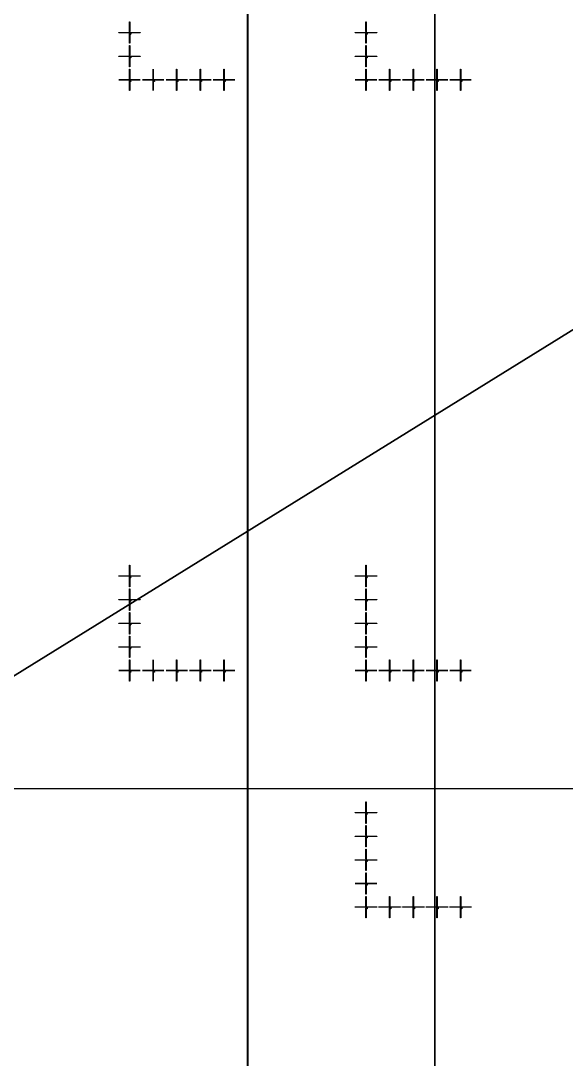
# Model space of a CAD drawing. Extents: x -25400 to 25400, y -24113 to 25400.
# Drawn here: x -15929 to -11309, y -13144 to -4353 of the extents above; entities that cross this region are included whole.
import ezdxf

# ---------------------------------------------------------------- set-up
doc = ezdxf.new("R2010")
doc.units = 0
for name, color, linetype in [('L0D0', 1, 'CONTINUOUS'), ('L1D0', 2, 'CONTINUOUS'), ('L3D0', 3, 'CONTINUOUS')]:
    doc.layers.add(name, color=color, linetype=linetype)

msp = doc.modelspace()

# ---------------------------------------------------------------- linework, layer by layer
at = {"layer": 'L0D0'}
for points in [[(-12421.944, 22155.255), (-12421.944, -22155.255)], [(-12421.944, -22155.255), (-12421.944, 22155.255)], [(-22510.084, -4207.864), (0, 0), (-19469.972, -12055.297)], [(-19469.972, -12055.297), (0, 0), (-13800.333, -18274.595)]]:
    msp.add_lwpolyline(points, dxfattribs=at)
at = {"layer": 'L1D0'}
for points in [[(-15008.75, -4445.15), (-15008.75, -4362.15), (-15006.25, -4362.15), (-15006.25, -4445.15)], [(-13005.75, -4445.15), (-13005.75, -4362.15), (-13003.25, -4362.15), (-13003.25, -4445.15)], [(-15098.5, -4454.4), (-15098.5, -4451.9), (-15015.5, -4451.9), (-15015.5, -4454.4)], [(-15007.7, -4458.15), (-15007.7, -4453.35), (-15012.5, -4453.35), (-15012.5, -4452.95), (-15007.7, -4452.95), (-15007.7, -4448.15), (-15007.3, -4448.15), (-15007.3, -4452.95), (-15002.5, -4452.95), (-15002.5, -4453.35), (-15007.3, -4453.35), (-15007.3, -4458.15)], [(-15008.75, -4544.15), (-15008.75, -4461.15), (-15006.25, -4461.15), (-15006.25, -4544.15)], [(-15001.5, -4461.039), (-15001.5, -4460.15), (-14997.944, -4460.15), (-14997.944, -4461.039)], [(-15001.5, -4466.372), (-15001.5, -4465.483), (-14997.944, -4465.483), (-14997.944, -4466.372)], [(-15000.611, -4463.706), (-15000.611, -4462.817), (-14997.944, -4462.817), (-14997.944, -4463.706)], [(-14999.5, -4454.4), (-14999.5, -4451.9), (-14916.5, -4451.9), (-14916.5, -4454.4)], [(-14997.944, -4462.817), (-14997.944, -4461.039), (-14997.056, -4461.039), (-14997.056, -4462.817)], [(-14997.944, -4465.483), (-14997.944, -4463.706), (-14997.056, -4463.706), (-14997.056, -4465.483)], [(-13095.5, -4454.4), (-13095.5, -4451.9), (-13012.5, -4451.9), (-13012.5, -4454.4)], [(-13004.7, -4458.15), (-13004.7, -4453.35), (-13009.5, -4453.35), (-13009.5, -4452.95), (-13004.7, -4452.95), (-13004.7, -4448.15), (-13004.3, -4448.15), (-13004.3, -4452.95), (-12999.5, -4452.95), (-12999.5, -4453.35), (-13004.3, -4453.35), (-13004.3, -4458.15)], [(-13005.75, -4544.15), (-13005.75, -4461.15), (-13003.25, -4461.15), (-13003.25, -4544.15)], [(-12998.5, -4461.039), (-12998.5, -4460.15), (-12994.944, -4460.15), (-12994.944, -4461.039)], [(-12998.5, -4466.372), (-12998.5, -4465.483), (-12994.944, -4465.483), (-12994.944, -4466.372)], [(-12997.611, -4463.706), (-12997.611, -4462.817), (-12994.944, -4462.817), (-12994.944, -4463.706)], [(-12996.5, -4454.4), (-12996.5, -4451.9), (-12913.5, -4451.9), (-12913.5, -4454.4)], [(-12994.944, -4462.817), (-12994.944, -4461.039), (-12994.056, -4461.039), (-12994.056, -4462.817)], [(-12994.944, -4465.483), (-12994.944, -4463.706), (-12994.056, -4463.706), (-12994.056, -4465.483)], [(-15008.75, -4645.15), (-15008.75, -4562.15), (-15006.25, -4562.15), (-15006.25, -4645.15)], [(-13005.75, -4645.15), (-13005.75, -4562.15), (-13003.25, -4562.15), (-13003.25, -4645.15)], [(-15098.5, -4654.4), (-15098.5, -4651.9), (-15015.5, -4651.9), (-15015.5, -4654.4)], [(-15007.7, -4658.15), (-15007.7, -4653.35), (-15012.5, -4653.35), (-15012.5, -4652.95), (-15007.7, -4652.95), (-15007.7, -4648.15), (-15007.3, -4648.15), (-15007.3, -4652.95), (-15002.5, -4652.95), (-15002.5, -4653.35), (-15007.3, -4653.35), (-15007.3, -4658.15)], [(-14999.5, -4654.4), (-14999.5, -4651.9), (-14916.5, -4651.9), (-14916.5, -4654.4)], [(-13095.5, -4654.4), (-13095.5, -4651.9), (-13012.5, -4651.9), (-13012.5, -4654.4)], [(-13004.7, -4658.15), (-13004.7, -4653.35), (-13009.5, -4653.35), (-13009.5, -4652.95), (-13004.7, -4652.95), (-13004.7, -4648.15), (-13004.3, -4648.15), (-13004.3, -4652.95), (-12999.5, -4652.95), (-12999.5, -4653.35), (-13004.3, -4653.35), (-13004.3, -4658.15)], [(-12996.5, -4654.4), (-12996.5, -4651.9), (-12913.5, -4651.9), (-12913.5, -4654.4)], [(-15008.75, -4744.15), (-15008.75, -4661.15), (-15006.25, -4661.15), (-15006.25, -4744.15)], [(-15001.5, -4661.928), (-15001.5, -4661.039), (-15000.611, -4661.039), (-15000.611, -4661.928)], [(-15001.5, -4666.372), (-15001.5, -4664.594), (-15000.611, -4664.594), (-15000.611, -4665.483), (-14997.056, -4665.483), (-14997.056, -4666.372)], [(-15000.611, -4661.039), (-15000.611, -4660.15), (-14997.944, -4660.15), (-14997.944, -4661.039)], [(-15000.611, -4664.594), (-15000.611, -4663.706), (-14998.833, -4663.706), (-14998.833, -4664.594)], [(-14998.833, -4663.706), (-14998.833, -4662.817), (-14997.944, -4662.817), (-14997.944, -4663.706)], [(-14997.944, -4662.817), (-14997.944, -4661.039), (-14997.056, -4661.039), (-14997.056, -4662.817)], [(-13005.75, -4744.15), (-13005.75, -4661.15), (-13003.25, -4661.15), (-13003.25, -4744.15)], [(-12998.5, -4661.928), (-12998.5, -4661.039), (-12997.611, -4661.039), (-12997.611, -4661.928)], [(-12998.5, -4666.372), (-12998.5, -4664.594), (-12997.611, -4664.594), (-12997.611, -4665.483), (-12994.056, -4665.483), (-12994.056, -4666.372)], [(-12997.611, -4661.039), (-12997.611, -4660.15), (-12994.944, -4660.15), (-12994.944, -4661.039)], [(-12997.611, -4664.594), (-12997.611, -4663.706), (-12995.833, -4663.706), (-12995.833, -4664.594)], [(-12995.833, -4663.706), (-12995.833, -4662.817), (-12994.944, -4662.817), (-12994.944, -4663.706)], [(-12994.944, -4662.817), (-12994.944, -4661.039), (-12994.056, -4661.039), (-12994.056, -4662.817)], [(-15008.75, -4845.15), (-15008.75, -4762.15), (-15006.25, -4762.15), (-15006.25, -4845.15)], [(-14808.75, -4845.15), (-14808.75, -4762.15), (-14806.25, -4762.15), (-14806.25, -4845.15)], [(-14608.75, -4845.15), (-14608.75, -4762.15), (-14606.25, -4762.15), (-14606.25, -4845.15)], [(-14408.75, -4845.15), (-14408.75, -4762.15), (-14406.25, -4762.15), (-14406.25, -4845.15)], [(-14208.75, -4845.15), (-14208.75, -4762.15), (-14206.25, -4762.15), (-14206.25, -4845.15)], [(-13005.75, -4845.15), (-13005.75, -4762.15), (-13003.25, -4762.15), (-13003.25, -4845.15)], [(-12805.75, -4845.15), (-12805.75, -4762.15), (-12803.25, -4762.15), (-12803.25, -4845.15)], [(-12605.75, -4845.15), (-12605.75, -4762.15), (-12603.25, -4762.15), (-12603.25, -4845.15)], [(-12405.75, -4845.15), (-12405.75, -4762.15), (-12403.25, -4762.15), (-12403.25, -4845.15)], [(-12205.75, -4845.15), (-12205.75, -4762.15), (-12203.25, -4762.15), (-12203.25, -4845.15)], [(-15098.5, -4854.4), (-15098.5, -4851.9), (-15015.5, -4851.9), (-15015.5, -4854.4)], [(-15007.7, -4858.15), (-15007.7, -4853.35), (-15012.5, -4853.35), (-15012.5, -4852.95), (-15007.7, -4852.95), (-15007.7, -4848.15), (-15007.3, -4848.15), (-15007.3, -4852.95), (-15002.5, -4852.95), (-15002.5, -4853.35), (-15007.3, -4853.35), (-15007.3, -4858.15)], [(-15008.75, -4944.15), (-15008.75, -4861.15), (-15006.25, -4861.15), (-15006.25, -4944.15)], [(-15000.611, -4866.372), (-15000.611, -4865.483), (-14999.722, -4865.483), (-14999.722, -4861.928), (-15000.611, -4861.928), (-15000.611, -4861.039), (-14999.722, -4861.039), (-14999.722, -4860.15), (-14998.833, -4860.15), (-14998.833, -4865.483), (-14997.944, -4865.483), (-14997.944, -4866.372)], [(-14999.5, -4854.4), (-14999.5, -4851.9), (-14916.5, -4851.9), (-14916.5, -4854.4)], [(-14898.5, -4854.4), (-14898.5, -4851.9), (-14815.5, -4851.9), (-14815.5, -4854.4)], [(-14807.7, -4858.15), (-14807.7, -4853.35), (-14812.5, -4853.35), (-14812.5, -4852.95), (-14807.7, -4852.95), (-14807.7, -4848.15), (-14807.3, -4848.15), (-14807.3, -4852.95), (-14802.5, -4852.95), (-14802.5, -4853.35), (-14807.3, -4853.35), (-14807.3, -4858.15)], [(-14808.75, -4944.15), (-14808.75, -4861.15), (-14806.25, -4861.15), (-14806.25, -4944.15)], [(-14801.5, -4861.928), (-14801.5, -4861.039), (-14800.611, -4861.039), (-14800.611, -4861.928)], [(-14801.5, -4866.372), (-14801.5, -4864.594), (-14800.611, -4864.594), (-14800.611, -4865.483), (-14797.056, -4865.483), (-14797.056, -4866.372)], [(-14800.611, -4861.039), (-14800.611, -4860.15), (-14797.944, -4860.15), (-14797.944, -4861.039)], [(-14800.611, -4864.594), (-14800.611, -4863.706), (-14798.833, -4863.706), (-14798.833, -4864.594)], [(-14799.5, -4854.4), (-14799.5, -4851.9), (-14716.5, -4851.9), (-14716.5, -4854.4)], [(-14798.833, -4863.706), (-14798.833, -4862.817), (-14797.944, -4862.817), (-14797.944, -4863.706)], [(-14797.944, -4862.817), (-14797.944, -4861.039), (-14797.056, -4861.039), (-14797.056, -4862.817)], [(-14698.5, -4854.4), (-14698.5, -4851.9), (-14615.5, -4851.9), (-14615.5, -4854.4)], [(-14607.7, -4858.15), (-14607.7, -4853.35), (-14612.5, -4853.35), (-14612.5, -4852.95), (-14607.7, -4852.95), (-14607.7, -4848.15), (-14607.3, -4848.15), (-14607.3, -4852.95), (-14602.5, -4852.95), (-14602.5, -4853.35), (-14607.3, -4853.35), (-14607.3, -4858.15)], [(-14608.75, -4944.15), (-14608.75, -4861.15), (-14606.25, -4861.15), (-14606.25, -4944.15)], [(-14601.5, -4861.039), (-14601.5, -4860.15), (-14597.944, -4860.15), (-14597.944, -4861.039)], [(-14601.5, -4866.372), (-14601.5, -4865.483), (-14597.944, -4865.483), (-14597.944, -4866.372)], [(-14600.611, -4863.706), (-14600.611, -4862.817), (-14597.944, -4862.817), (-14597.944, -4863.706)], [(-14599.5, -4854.4), (-14599.5, -4851.9), (-14516.5, -4851.9), (-14516.5, -4854.4)], [(-14597.944, -4862.817), (-14597.944, -4861.039), (-14597.056, -4861.039), (-14597.056, -4862.817)], [(-14597.944, -4865.483), (-14597.944, -4863.706), (-14597.056, -4863.706), (-14597.056, -4865.483)], [(-14498.5, -4854.4), (-14498.5, -4851.9), (-14415.5, -4851.9), (-14415.5, -4854.4)], [(-14407.7, -4858.15), (-14407.7, -4853.35), (-14412.5, -4853.35), (-14412.5, -4852.95), (-14407.7, -4852.95), (-14407.7, -4848.15), (-14407.3, -4848.15), (-14407.3, -4852.95), (-14402.5, -4852.95), (-14402.5, -4853.35), (-14407.3, -4853.35), (-14407.3, -4858.15)], [(-14408.75, -4944.15), (-14408.75, -4861.15), (-14406.25, -4861.15), (-14406.25, -4944.15)], [(-14398.833, -4866.372), (-14398.833, -4864.594), (-14401.5, -4864.594), (-14401.5, -4862.817), (-14400.611, -4862.817), (-14400.611, -4863.706), (-14398.833, -4863.706), (-14398.833, -4861.039), (-14399.722, -4861.039), (-14399.722, -4860.15), (-14397.944, -4860.15), (-14397.944, -4863.706), (-14397.056, -4863.706), (-14397.056, -4864.594), (-14397.944, -4864.594), (-14397.944, -4866.372)], [(-14400.611, -4862.817), (-14400.611, -4861.039), (-14399.722, -4861.039), (-14399.722, -4862.817)], [(-14399.5, -4854.4), (-14399.5, -4851.9), (-14316.5, -4851.9), (-14316.5, -4854.4)], [(-14298.5, -4854.4), (-14298.5, -4851.9), (-14215.5, -4851.9), (-14215.5, -4854.4)], [(-14207.7, -4858.15), (-14207.7, -4853.35), (-14212.5, -4853.35), (-14212.5, -4852.95), (-14207.7, -4852.95), (-14207.7, -4848.15), (-14207.3, -4848.15), (-14207.3, -4852.95), (-14202.5, -4852.95), (-14202.5, -4853.35), (-14207.3, -4853.35), (-14207.3, -4858.15)], [(-14208.75, -4944.15), (-14208.75, -4861.15), (-14206.25, -4861.15), (-14206.25, -4944.15)], [(-14201.5, -4863.706), (-14201.5, -4860.15), (-14197.056, -4860.15), (-14197.056, -4861.039), (-14200.611, -4861.039), (-14200.611, -4862.817), (-14197.944, -4862.817), (-14197.944, -4863.706)], [(-14201.5, -4866.372), (-14201.5, -4865.483), (-14197.944, -4865.483), (-14197.944, -4866.372)], [(-14199.5, -4854.4), (-14199.5, -4851.9), (-14116.5, -4851.9), (-14116.5, -4854.4)], [(-14197.944, -4865.483), (-14197.944, -4863.706), (-14197.056, -4863.706), (-14197.056, -4865.483)], [(-13095.5, -4854.4), (-13095.5, -4851.9), (-13012.5, -4851.9), (-13012.5, -4854.4)], [(-13004.7, -4858.15), (-13004.7, -4853.35), (-13009.5, -4853.35), (-13009.5, -4852.95), (-13004.7, -4852.95), (-13004.7, -4848.15), (-13004.3, -4848.15), (-13004.3, -4852.95), (-12999.5, -4852.95), (-12999.5, -4853.35), (-13004.3, -4853.35), (-13004.3, -4858.15)], [(-13005.75, -4944.15), (-13005.75, -4861.15), (-13003.25, -4861.15), (-13003.25, -4944.15)], [(-12997.611, -4866.372), (-12997.611, -4865.483), (-12996.722, -4865.483), (-12996.722, -4861.928), (-12997.611, -4861.928), (-12997.611, -4861.039), (-12996.722, -4861.039), (-12996.722, -4860.15), (-12995.833, -4860.15), (-12995.833, -4865.483), (-12994.944, -4865.483), (-12994.944, -4866.372)], [(-12996.5, -4854.4), (-12996.5, -4851.9), (-12913.5, -4851.9), (-12913.5, -4854.4)], [(-12895.5, -4854.4), (-12895.5, -4851.9), (-12812.5, -4851.9), (-12812.5, -4854.4)], [(-12804.7, -4858.15), (-12804.7, -4853.35), (-12809.5, -4853.35), (-12809.5, -4852.95), (-12804.7, -4852.95), (-12804.7, -4848.15), (-12804.3, -4848.15), (-12804.3, -4852.95), (-12799.5, -4852.95), (-12799.5, -4853.35), (-12804.3, -4853.35), (-12804.3, -4858.15)], [(-12805.75, -4944.15), (-12805.75, -4861.15), (-12803.25, -4861.15), (-12803.25, -4944.15)], [(-12798.5, -4861.928), (-12798.5, -4861.039), (-12797.611, -4861.039), (-12797.611, -4861.928)], [(-12798.5, -4866.372), (-12798.5, -4864.594), (-12797.611, -4864.594), (-12797.611, -4865.483), (-12794.056, -4865.483), (-12794.056, -4866.372)], [(-12797.611, -4861.039), (-12797.611, -4860.15), (-12794.944, -4860.15), (-12794.944, -4861.039)], [(-12797.611, -4864.594), (-12797.611, -4863.706), (-12795.833, -4863.706), (-12795.833, -4864.594)], [(-12796.5, -4854.4), (-12796.5, -4851.9), (-12713.5, -4851.9), (-12713.5, -4854.4)], [(-12795.833, -4863.706), (-12795.833, -4862.817), (-12794.944, -4862.817), (-12794.944, -4863.706)], [(-12794.944, -4862.817), (-12794.944, -4861.039), (-12794.056, -4861.039), (-12794.056, -4862.817)], [(-12695.5, -4854.4), (-12695.5, -4851.9), (-12612.5, -4851.9), (-12612.5, -4854.4)], [(-12604.7, -4858.15), (-12604.7, -4853.35), (-12609.5, -4853.35), (-12609.5, -4852.95), (-12604.7, -4852.95), (-12604.7, -4848.15), (-12604.3, -4848.15), (-12604.3, -4852.95), (-12599.5, -4852.95), (-12599.5, -4853.35), (-12604.3, -4853.35), (-12604.3, -4858.15)], [(-12605.75, -4944.15), (-12605.75, -4861.15), (-12603.25, -4861.15), (-12603.25, -4944.15)], [(-12598.5, -4861.039), (-12598.5, -4860.15), (-12594.944, -4860.15), (-12594.944, -4861.039)], [(-12598.5, -4866.372), (-12598.5, -4865.483), (-12594.944, -4865.483), (-12594.944, -4866.372)], [(-12597.611, -4863.706), (-12597.611, -4862.817), (-12594.944, -4862.817), (-12594.944, -4863.706)], [(-12596.5, -4854.4), (-12596.5, -4851.9), (-12513.5, -4851.9), (-12513.5, -4854.4)], [(-12594.944, -4862.817), (-12594.944, -4861.039), (-12594.056, -4861.039), (-12594.056, -4862.817)], [(-12594.944, -4865.483), (-12594.944, -4863.706), (-12594.056, -4863.706), (-12594.056, -4865.483)], [(-12495.5, -4854.4), (-12495.5, -4851.9), (-12412.5, -4851.9), (-12412.5, -4854.4)], [(-12404.7, -4858.15), (-12404.7, -4853.35), (-12409.5, -4853.35), (-12409.5, -4852.95), (-12404.7, -4852.95), (-12404.7, -4848.15), (-12404.3, -4848.15), (-12404.3, -4852.95), (-12399.5, -4852.95), (-12399.5, -4853.35), (-12404.3, -4853.35), (-12404.3, -4858.15)], [(-12405.75, -4944.15), (-12405.75, -4861.15), (-12403.25, -4861.15), (-12403.25, -4944.15)], [(-12395.833, -4866.372), (-12395.833, -4864.594), (-12398.5, -4864.594), (-12398.5, -4862.817), (-12397.611, -4862.817), (-12397.611, -4863.706), (-12395.833, -4863.706), (-12395.833, -4861.039), (-12396.722, -4861.039), (-12396.722, -4860.15), (-12394.944, -4860.15), (-12394.944, -4863.706), (-12394.056, -4863.706), (-12394.056, -4864.594), (-12394.944, -4864.594), (-12394.944, -4866.372)], [(-12397.611, -4862.817), (-12397.611, -4861.039), (-12396.722, -4861.039), (-12396.722, -4862.817)], [(-12396.5, -4854.4), (-12396.5, -4851.9), (-12313.5, -4851.9), (-12313.5, -4854.4)], [(-12295.5, -4854.4), (-12295.5, -4851.9), (-12212.5, -4851.9), (-12212.5, -4854.4)], [(-12204.7, -4858.15), (-12204.7, -4853.35), (-12209.5, -4853.35), (-12209.5, -4852.95), (-12204.7, -4852.95), (-12204.7, -4848.15), (-12204.3, -4848.15), (-12204.3, -4852.95), (-12199.5, -4852.95), (-12199.5, -4853.35), (-12204.3, -4853.35), (-12204.3, -4858.15)], [(-12205.75, -4944.15), (-12205.75, -4861.15), (-12203.25, -4861.15), (-12203.25, -4944.15)], [(-12198.5, -4863.706), (-12198.5, -4860.15), (-12194.056, -4860.15), (-12194.056, -4861.039), (-12197.611, -4861.039), (-12197.611, -4862.817), (-12194.944, -4862.817), (-12194.944, -4863.706)], [(-12198.5, -4866.372), (-12198.5, -4865.483), (-12194.944, -4865.483), (-12194.944, -4866.372)], [(-12196.5, -4854.4), (-12196.5, -4851.9), (-12113.5, -4851.9), (-12113.5, -4854.4)], [(-12194.944, -4865.483), (-12194.944, -4863.706), (-12194.056, -4863.706), (-12194.056, -4865.483)], [(-15008.75, -9045.15), (-15008.75, -8962.15), (-15006.25, -8962.15), (-15006.25, -9045.15)], [(-13005.75, -9045.15), (-13005.75, -8962.15), (-13003.25, -8962.15), (-13003.25, -9045.15)], [(-15098.5, -9054.4), (-15098.5, -9051.9), (-15015.5, -9051.9), (-15015.5, -9054.4)], [(-15007.7, -9058.15), (-15007.7, -9053.35), (-15012.5, -9053.35), (-15012.5, -9052.95), (-15007.7, -9052.95), (-15007.7, -9048.15), (-15007.3, -9048.15), (-15007.3, -9052.95), (-15002.5, -9052.95), (-15002.5, -9053.35), (-15007.3, -9053.35), (-15007.3, -9058.15)], [(-14999.5, -9054.4), (-14999.5, -9051.9), (-14916.5, -9051.9), (-14916.5, -9054.4)], [(-13095.5, -9054.4), (-13095.5, -9051.9), (-13012.5, -9051.9), (-13012.5, -9054.4)], [(-13004.7, -9058.15), (-13004.7, -9053.35), (-13009.5, -9053.35), (-13009.5, -9052.95), (-13004.7, -9052.95), (-13004.7, -9048.15), (-13004.3, -9048.15), (-13004.3, -9052.95), (-12999.5, -9052.95), (-12999.5, -9053.35), (-13004.3, -9053.35), (-13004.3, -9058.15)], [(-12996.5, -9054.4), (-12996.5, -9051.9), (-12913.5, -9051.9), (-12913.5, -9054.4)], [(-15008.75, -9144.15), (-15008.75, -9061.15), (-15006.25, -9061.15), (-15006.25, -9144.15)], [(-15001.5, -9063.706), (-15001.5, -9060.15), (-14997.056, -9060.15), (-14997.056, -9061.039), (-15000.611, -9061.039), (-15000.611, -9062.817), (-14997.944, -9062.817), (-14997.944, -9063.706)], [(-15001.5, -9066.372), (-15001.5, -9065.483), (-14997.944, -9065.483), (-14997.944, -9066.372)], [(-14997.944, -9065.483), (-14997.944, -9063.706), (-14997.056, -9063.706), (-14997.056, -9065.483)], [(-13005.75, -9144.15), (-13005.75, -9061.15), (-13003.25, -9061.15), (-13003.25, -9144.15)], [(-12998.5, -9063.706), (-12998.5, -9060.15), (-12994.056, -9060.15), (-12994.056, -9061.039), (-12997.611, -9061.039), (-12997.611, -9062.817), (-12994.944, -9062.817), (-12994.944, -9063.706)], [(-12998.5, -9066.372), (-12998.5, -9065.483), (-12994.944, -9065.483), (-12994.944, -9066.372)], [(-12994.944, -9065.483), (-12994.944, -9063.706), (-12994.056, -9063.706), (-12994.056, -9065.483)], [(-15008.75, -9245.15), (-15008.75, -9162.15), (-15006.25, -9162.15), (-15006.25, -9245.15)], [(-13005.75, -9245.15), (-13005.75, -9162.15), (-13003.25, -9162.15), (-13003.25, -9245.15)], [(-15098.5, -9254.4), (-15098.5, -9251.9), (-15015.5, -9251.9), (-15015.5, -9254.4)], [(-15007.7, -9258.15), (-15007.7, -9253.35), (-15012.5, -9253.35), (-15012.5, -9252.95), (-15007.7, -9252.95), (-15007.7, -9248.15), (-15007.3, -9248.15), (-15007.3, -9252.95), (-15002.5, -9252.95), (-15002.5, -9253.35), (-15007.3, -9253.35), (-15007.3, -9258.15)], [(-15008.75, -9344.15), (-15008.75, -9261.15), (-15006.25, -9261.15), (-15006.25, -9344.15)], [(-14998.833, -9266.372), (-14998.833, -9264.594), (-15001.5, -9264.594), (-15001.5, -9262.817), (-15000.611, -9262.817), (-15000.611, -9263.706), (-14998.833, -9263.706), (-14998.833, -9261.039), (-14999.722, -9261.039), (-14999.722, -9260.15), (-14997.944, -9260.15), (-14997.944, -9263.706), (-14997.056, -9263.706), (-14997.056, -9264.594), (-14997.944, -9264.594), (-14997.944, -9266.372)], [(-15000.611, -9262.817), (-15000.611, -9261.039), (-14999.722, -9261.039), (-14999.722, -9262.817)], [(-14999.5, -9254.4), (-14999.5, -9251.9), (-14916.5, -9251.9), (-14916.5, -9254.4)], [(-13095.5, -9254.4), (-13095.5, -9251.9), (-13012.5, -9251.9), (-13012.5, -9254.4)], [(-13004.7, -9258.15), (-13004.7, -9253.35), (-13009.5, -9253.35), (-13009.5, -9252.95), (-13004.7, -9252.95), (-13004.7, -9248.15), (-13004.3, -9248.15), (-13004.3, -9252.95), (-12999.5, -9252.95), (-12999.5, -9253.35), (-13004.3, -9253.35), (-13004.3, -9258.15)], [(-13005.75, -9344.15), (-13005.75, -9261.15), (-13003.25, -9261.15), (-13003.25, -9344.15)], [(-12995.833, -9266.372), (-12995.833, -9264.594), (-12998.5, -9264.594), (-12998.5, -9262.817), (-12997.611, -9262.817), (-12997.611, -9263.706), (-12995.833, -9263.706), (-12995.833, -9261.039), (-12996.722, -9261.039), (-12996.722, -9260.15), (-12994.944, -9260.15), (-12994.944, -9263.706), (-12994.056, -9263.706), (-12994.056, -9264.594), (-12994.944, -9264.594), (-12994.944, -9266.372)], [(-12997.611, -9262.817), (-12997.611, -9261.039), (-12996.722, -9261.039), (-12996.722, -9262.817)], [(-12996.5, -9254.4), (-12996.5, -9251.9), (-12913.5, -9251.9), (-12913.5, -9254.4)], [(-15008.75, -9445.15), (-15008.75, -9362.15), (-15006.25, -9362.15), (-15006.25, -9445.15)], [(-13005.75, -9445.15), (-13005.75, -9362.15), (-13003.25, -9362.15), (-13003.25, -9445.15)], [(-15098.5, -9454.4), (-15098.5, -9451.9), (-15015.5, -9451.9), (-15015.5, -9454.4)], [(-15007.7, -9458.15), (-15007.7, -9453.35), (-15012.5, -9453.35), (-15012.5, -9452.95), (-15007.7, -9452.95), (-15007.7, -9448.15), (-15007.3, -9448.15), (-15007.3, -9452.95), (-15002.5, -9452.95), (-15002.5, -9453.35), (-15007.3, -9453.35), (-15007.3, -9458.15)], [(-15008.75, -9544.15), (-15008.75, -9461.15), (-15006.25, -9461.15), (-15006.25, -9544.15)], [(-15001.5, -9461.039), (-15001.5, -9460.15), (-14997.944, -9460.15), (-14997.944, -9461.039)], [(-15001.5, -9466.372), (-15001.5, -9465.483), (-14997.944, -9465.483), (-14997.944, -9466.372)], [(-15000.611, -9463.706), (-15000.611, -9462.817), (-14997.944, -9462.817), (-14997.944, -9463.706)], [(-14999.5, -9454.4), (-14999.5, -9451.9), (-14916.5, -9451.9), (-14916.5, -9454.4)], [(-14997.944, -9462.817), (-14997.944, -9461.039), (-14997.056, -9461.039), (-14997.056, -9462.817)], [(-14997.944, -9465.483), (-14997.944, -9463.706), (-14997.056, -9463.706), (-14997.056, -9465.483)], [(-13095.5, -9454.4), (-13095.5, -9451.9), (-13012.5, -9451.9), (-13012.5, -9454.4)], [(-13004.7, -9458.15), (-13004.7, -9453.35), (-13009.5, -9453.35), (-13009.5, -9452.95), (-13004.7, -9452.95), (-13004.7, -9448.15), (-13004.3, -9448.15), (-13004.3, -9452.95), (-12999.5, -9452.95), (-12999.5, -9453.35), (-13004.3, -9453.35), (-13004.3, -9458.15)], [(-13005.75, -9544.15), (-13005.75, -9461.15), (-13003.25, -9461.15), (-13003.25, -9544.15)], [(-12998.5, -9461.039), (-12998.5, -9460.15), (-12994.944, -9460.15), (-12994.944, -9461.039)], [(-12998.5, -9466.372), (-12998.5, -9465.483), (-12994.944, -9465.483), (-12994.944, -9466.372)], [(-12997.611, -9463.706), (-12997.611, -9462.817), (-12994.944, -9462.817), (-12994.944, -9463.706)], [(-12996.5, -9454.4), (-12996.5, -9451.9), (-12913.5, -9451.9), (-12913.5, -9454.4)], [(-12994.944, -9462.817), (-12994.944, -9461.039), (-12994.056, -9461.039), (-12994.056, -9462.817)], [(-12994.944, -9465.483), (-12994.944, -9463.706), (-12994.056, -9463.706), (-12994.056, -9465.483)], [(-15008.75, -9645.15), (-15008.75, -9562.15), (-15006.25, -9562.15), (-15006.25, -9645.15)], [(-13005.75, -9645.15), (-13005.75, -9562.15), (-13003.25, -9562.15), (-13003.25, -9645.15)], [(-15098.5, -9654.4), (-15098.5, -9651.9), (-15015.5, -9651.9), (-15015.5, -9654.4)], [(-15007.7, -9658.15), (-15007.7, -9653.35), (-15012.5, -9653.35), (-15012.5, -9652.95), (-15007.7, -9652.95), (-15007.7, -9648.15), (-15007.3, -9648.15), (-15007.3, -9652.95), (-15002.5, -9652.95), (-15002.5, -9653.35), (-15007.3, -9653.35), (-15007.3, -9658.15)], [(-15008.75, -9744.15), (-15008.75, -9661.15), (-15006.25, -9661.15), (-15006.25, -9744.15)], [(-15001.5, -9661.928), (-15001.5, -9661.039), (-15000.611, -9661.039), (-15000.611, -9661.928)], [(-15001.5, -9666.372), (-15001.5, -9664.594), (-15000.611, -9664.594), (-15000.611, -9665.483), (-14997.056, -9665.483), (-14997.056, -9666.372)], [(-15000.611, -9661.039), (-15000.611, -9660.15), (-14997.944, -9660.15), (-14997.944, -9661.039)], [(-15000.611, -9664.594), (-15000.611, -9663.706), (-14998.833, -9663.706), (-14998.833, -9664.594)], [(-14999.5, -9654.4), (-14999.5, -9651.9), (-14916.5, -9651.9), (-14916.5, -9654.4)], [(-14998.833, -9663.706), (-14998.833, -9662.817), (-14997.944, -9662.817), (-14997.944, -9663.706)], [(-14997.944, -9662.817), (-14997.944, -9661.039), (-14997.056, -9661.039), (-14997.056, -9662.817)], [(-13095.5, -9654.4), (-13095.5, -9651.9), (-13012.5, -9651.9), (-13012.5, -9654.4)], [(-13004.7, -9658.15), (-13004.7, -9653.35), (-13009.5, -9653.35), (-13009.5, -9652.95), (-13004.7, -9652.95), (-13004.7, -9648.15), (-13004.3, -9648.15), (-13004.3, -9652.95), (-12999.5, -9652.95), (-12999.5, -9653.35), (-13004.3, -9653.35), (-13004.3, -9658.15)], [(-13005.75, -9744.15), (-13005.75, -9661.15), (-13003.25, -9661.15), (-13003.25, -9744.15)], [(-12998.5, -9661.928), (-12998.5, -9661.039), (-12997.611, -9661.039), (-12997.611, -9661.928)], [(-12998.5, -9666.372), (-12998.5, -9664.594), (-12997.611, -9664.594), (-12997.611, -9665.483), (-12994.056, -9665.483), (-12994.056, -9666.372)], [(-12997.611, -9661.039), (-12997.611, -9660.15), (-12994.944, -9660.15), (-12994.944, -9661.039)], [(-12997.611, -9664.594), (-12997.611, -9663.706), (-12995.833, -9663.706), (-12995.833, -9664.594)], [(-12996.5, -9654.4), (-12996.5, -9651.9), (-12913.5, -9651.9), (-12913.5, -9654.4)], [(-12995.833, -9663.706), (-12995.833, -9662.817), (-12994.944, -9662.817), (-12994.944, -9663.706)], [(-12994.944, -9662.817), (-12994.944, -9661.039), (-12994.056, -9661.039), (-12994.056, -9662.817)], [(-15008.75, -9845.15), (-15008.75, -9762.15), (-15006.25, -9762.15), (-15006.25, -9845.15)], [(-14808.75, -9845.15), (-14808.75, -9762.15), (-14806.25, -9762.15), (-14806.25, -9845.15)], [(-14608.75, -9845.15), (-14608.75, -9762.15), (-14606.25, -9762.15), (-14606.25, -9845.15)], [(-14408.75, -9845.15), (-14408.75, -9762.15), (-14406.25, -9762.15), (-14406.25, -9845.15)], [(-14208.75, -9845.15), (-14208.75, -9762.15), (-14206.25, -9762.15), (-14206.25, -9845.15)], [(-13005.75, -9845.15), (-13005.75, -9762.15), (-13003.25, -9762.15), (-13003.25, -9845.15)], [(-12805.75, -9845.15), (-12805.75, -9762.15), (-12803.25, -9762.15), (-12803.25, -9845.15)], [(-12605.75, -9845.15), (-12605.75, -9762.15), (-12603.25, -9762.15), (-12603.25, -9845.15)], [(-12405.75, -9845.15), (-12405.75, -9762.15), (-12403.25, -9762.15), (-12403.25, -9845.15)], [(-12205.75, -9845.15), (-12205.75, -9762.15), (-12203.25, -9762.15), (-12203.25, -9845.15)], [(-15098.5, -9854.4), (-15098.5, -9851.9), (-15015.5, -9851.9), (-15015.5, -9854.4)], [(-15007.7, -9858.15), (-15007.7, -9853.35), (-15012.5, -9853.35), (-15012.5, -9852.95), (-15007.7, -9852.95), (-15007.7, -9848.15), (-15007.3, -9848.15), (-15007.3, -9852.95), (-15002.5, -9852.95), (-15002.5, -9853.35), (-15007.3, -9853.35), (-15007.3, -9858.15)], [(-15008.75, -9944.15), (-15008.75, -9861.15), (-15006.25, -9861.15), (-15006.25, -9944.15)], [(-15000.611, -9866.372), (-15000.611, -9865.483), (-14999.722, -9865.483), (-14999.722, -9861.928), (-15000.611, -9861.928), (-15000.611, -9861.039), (-14999.722, -9861.039), (-14999.722, -9860.15), (-14998.833, -9860.15), (-14998.833, -9865.483), (-14997.944, -9865.483), (-14997.944, -9866.372)], [(-14999.5, -9854.4), (-14999.5, -9851.9), (-14916.5, -9851.9), (-14916.5, -9854.4)], [(-14898.5, -9854.4), (-14898.5, -9851.9), (-14815.5, -9851.9), (-14815.5, -9854.4)], [(-14807.7, -9858.15), (-14807.7, -9853.35), (-14812.5, -9853.35), (-14812.5, -9852.95), (-14807.7, -9852.95), (-14807.7, -9848.15), (-14807.3, -9848.15), (-14807.3, -9852.95), (-14802.5, -9852.95), (-14802.5, -9853.35), (-14807.3, -9853.35), (-14807.3, -9858.15)], [(-14808.75, -9944.15), (-14808.75, -9861.15), (-14806.25, -9861.15), (-14806.25, -9944.15)], [(-14801.5, -9861.928), (-14801.5, -9861.039), (-14800.611, -9861.039), (-14800.611, -9861.928)], [(-14801.5, -9866.372), (-14801.5, -9864.594), (-14800.611, -9864.594), (-14800.611, -9865.483), (-14797.056, -9865.483), (-14797.056, -9866.372)], [(-14800.611, -9861.039), (-14800.611, -9860.15), (-14797.944, -9860.15), (-14797.944, -9861.039)], [(-14800.611, -9864.594), (-14800.611, -9863.706), (-14798.833, -9863.706), (-14798.833, -9864.594)], [(-14799.5, -9854.4), (-14799.5, -9851.9), (-14716.5, -9851.9), (-14716.5, -9854.4)], [(-14798.833, -9863.706), (-14798.833, -9862.817), (-14797.944, -9862.817), (-14797.944, -9863.706)], [(-14797.944, -9862.817), (-14797.944, -9861.039), (-14797.056, -9861.039), (-14797.056, -9862.817)], [(-14698.5, -9854.4), (-14698.5, -9851.9), (-14615.5, -9851.9), (-14615.5, -9854.4)], [(-14607.7, -9858.15), (-14607.7, -9853.35), (-14612.5, -9853.35), (-14612.5, -9852.95), (-14607.7, -9852.95), (-14607.7, -9848.15), (-14607.3, -9848.15), (-14607.3, -9852.95), (-14602.5, -9852.95), (-14602.5, -9853.35), (-14607.3, -9853.35), (-14607.3, -9858.15)], [(-14608.75, -9944.15), (-14608.75, -9861.15), (-14606.25, -9861.15), (-14606.25, -9944.15)], [(-14601.5, -9861.039), (-14601.5, -9860.15), (-14597.944, -9860.15), (-14597.944, -9861.039)], [(-14601.5, -9866.372), (-14601.5, -9865.483), (-14597.944, -9865.483), (-14597.944, -9866.372)], [(-14600.611, -9863.706), (-14600.611, -9862.817), (-14597.944, -9862.817), (-14597.944, -9863.706)], [(-14599.5, -9854.4), (-14599.5, -9851.9), (-14516.5, -9851.9), (-14516.5, -9854.4)], [(-14597.944, -9862.817), (-14597.944, -9861.039), (-14597.056, -9861.039), (-14597.056, -9862.817)], [(-14597.944, -9865.483), (-14597.944, -9863.706), (-14597.056, -9863.706), (-14597.056, -9865.483)], [(-14498.5, -9854.4), (-14498.5, -9851.9), (-14415.5, -9851.9), (-14415.5, -9854.4)], [(-14407.7, -9858.15), (-14407.7, -9853.35), (-14412.5, -9853.35), (-14412.5, -9852.95), (-14407.7, -9852.95), (-14407.7, -9848.15), (-14407.3, -9848.15), (-14407.3, -9852.95), (-14402.5, -9852.95), (-14402.5, -9853.35), (-14407.3, -9853.35), (-14407.3, -9858.15)], [(-14408.75, -9944.15), (-14408.75, -9861.15), (-14406.25, -9861.15), (-14406.25, -9944.15)], [(-14398.833, -9866.372), (-14398.833, -9864.594), (-14401.5, -9864.594), (-14401.5, -9862.817), (-14400.611, -9862.817), (-14400.611, -9863.706), (-14398.833, -9863.706), (-14398.833, -9861.039), (-14399.722, -9861.039), (-14399.722, -9860.15), (-14397.944, -9860.15), (-14397.944, -9863.706), (-14397.056, -9863.706), (-14397.056, -9864.594), (-14397.944, -9864.594), (-14397.944, -9866.372)], [(-14400.611, -9862.817), (-14400.611, -9861.039), (-14399.722, -9861.039), (-14399.722, -9862.817)], [(-14399.5, -9854.4), (-14399.5, -9851.9), (-14316.5, -9851.9), (-14316.5, -9854.4)], [(-14298.5, -9854.4), (-14298.5, -9851.9), (-14215.5, -9851.9), (-14215.5, -9854.4)], [(-14207.7, -9858.15), (-14207.7, -9853.35), (-14212.5, -9853.35), (-14212.5, -9852.95), (-14207.7, -9852.95), (-14207.7, -9848.15), (-14207.3, -9848.15), (-14207.3, -9852.95), (-14202.5, -9852.95), (-14202.5, -9853.35), (-14207.3, -9853.35), (-14207.3, -9858.15)], [(-14208.75, -9944.15), (-14208.75, -9861.15), (-14206.25, -9861.15), (-14206.25, -9944.15)], [(-14201.5, -9863.706), (-14201.5, -9860.15), (-14197.056, -9860.15), (-14197.056, -9861.039), (-14200.611, -9861.039), (-14200.611, -9862.817), (-14197.944, -9862.817), (-14197.944, -9863.706)], [(-14201.5, -9866.372), (-14201.5, -9865.483), (-14197.944, -9865.483), (-14197.944, -9866.372)], [(-14199.5, -9854.4), (-14199.5, -9851.9), (-14116.5, -9851.9), (-14116.5, -9854.4)], [(-14197.944, -9865.483), (-14197.944, -9863.706), (-14197.056, -9863.706), (-14197.056, -9865.483)], [(-13095.5, -9854.4), (-13095.5, -9851.9), (-13012.5, -9851.9), (-13012.5, -9854.4)], [(-13004.7, -9858.15), (-13004.7, -9853.35), (-13009.5, -9853.35), (-13009.5, -9852.95), (-13004.7, -9852.95), (-13004.7, -9848.15), (-13004.3, -9848.15), (-13004.3, -9852.95), (-12999.5, -9852.95), (-12999.5, -9853.35), (-13004.3, -9853.35), (-13004.3, -9858.15)], [(-13005.75, -9944.15), (-13005.75, -9861.15), (-13003.25, -9861.15), (-13003.25, -9944.15)], [(-12997.611, -9866.372), (-12997.611, -9865.483), (-12996.722, -9865.483), (-12996.722, -9861.928), (-12997.611, -9861.928), (-12997.611, -9861.039), (-12996.722, -9861.039), (-12996.722, -9860.15), (-12995.833, -9860.15), (-12995.833, -9865.483), (-12994.944, -9865.483), (-12994.944, -9866.372)], [(-12996.5, -9854.4), (-12996.5, -9851.9), (-12913.5, -9851.9), (-12913.5, -9854.4)], [(-12895.5, -9854.4), (-12895.5, -9851.9), (-12812.5, -9851.9), (-12812.5, -9854.4)], [(-12804.7, -9858.15), (-12804.7, -9853.35), (-12809.5, -9853.35), (-12809.5, -9852.95), (-12804.7, -9852.95), (-12804.7, -9848.15), (-12804.3, -9848.15), (-12804.3, -9852.95), (-12799.5, -9852.95), (-12799.5, -9853.35), (-12804.3, -9853.35), (-12804.3, -9858.15)], [(-12805.75, -9944.15), (-12805.75, -9861.15), (-12803.25, -9861.15), (-12803.25, -9944.15)], [(-12798.5, -9861.928), (-12798.5, -9861.039), (-12797.611, -9861.039), (-12797.611, -9861.928)], [(-12798.5, -9866.372), (-12798.5, -9864.594), (-12797.611, -9864.594), (-12797.611, -9865.483), (-12794.056, -9865.483), (-12794.056, -9866.372)], [(-12797.611, -9861.039), (-12797.611, -9860.15), (-12794.944, -9860.15), (-12794.944, -9861.039)], [(-12797.611, -9864.594), (-12797.611, -9863.706), (-12795.833, -9863.706), (-12795.833, -9864.594)], [(-12796.5, -9854.4), (-12796.5, -9851.9), (-12713.5, -9851.9), (-12713.5, -9854.4)], [(-12795.833, -9863.706), (-12795.833, -9862.817), (-12794.944, -9862.817), (-12794.944, -9863.706)], [(-12794.944, -9862.817), (-12794.944, -9861.039), (-12794.056, -9861.039), (-12794.056, -9862.817)], [(-12695.5, -9854.4), (-12695.5, -9851.9), (-12612.5, -9851.9), (-12612.5, -9854.4)], [(-12604.7, -9858.15), (-12604.7, -9853.35), (-12609.5, -9853.35), (-12609.5, -9852.95), (-12604.7, -9852.95), (-12604.7, -9848.15), (-12604.3, -9848.15), (-12604.3, -9852.95), (-12599.5, -9852.95), (-12599.5, -9853.35), (-12604.3, -9853.35), (-12604.3, -9858.15)], [(-12605.75, -9944.15), (-12605.75, -9861.15), (-12603.25, -9861.15), (-12603.25, -9944.15)], [(-12598.5, -9861.039), (-12598.5, -9860.15), (-12594.944, -9860.15), (-12594.944, -9861.039)], [(-12598.5, -9866.372), (-12598.5, -9865.483), (-12594.944, -9865.483), (-12594.944, -9866.372)], [(-12597.611, -9863.706), (-12597.611, -9862.817), (-12594.944, -9862.817), (-12594.944, -9863.706)], [(-12596.5, -9854.4), (-12596.5, -9851.9), (-12513.5, -9851.9), (-12513.5, -9854.4)], [(-12594.944, -9862.817), (-12594.944, -9861.039), (-12594.056, -9861.039), (-12594.056, -9862.817)], [(-12594.944, -9865.483), (-12594.944, -9863.706), (-12594.056, -9863.706), (-12594.056, -9865.483)], [(-12495.5, -9854.4), (-12495.5, -9851.9), (-12412.5, -9851.9), (-12412.5, -9854.4)], [(-12404.7, -9858.15), (-12404.7, -9853.35), (-12409.5, -9853.35), (-12409.5, -9852.95), (-12404.7, -9852.95), (-12404.7, -9848.15), (-12404.3, -9848.15), (-12404.3, -9852.95), (-12399.5, -9852.95), (-12399.5, -9853.35), (-12404.3, -9853.35), (-12404.3, -9858.15)], [(-12405.75, -9944.15), (-12405.75, -9861.15), (-12403.25, -9861.15), (-12403.25, -9944.15)], [(-12395.833, -9866.372), (-12395.833, -9864.594), (-12398.5, -9864.594), (-12398.5, -9862.817), (-12397.611, -9862.817), (-12397.611, -9863.706), (-12395.833, -9863.706), (-12395.833, -9861.039), (-12396.722, -9861.039), (-12396.722, -9860.15), (-12394.944, -9860.15), (-12394.944, -9863.706), (-12394.056, -9863.706), (-12394.056, -9864.594), (-12394.944, -9864.594), (-12394.944, -9866.372)], [(-12397.611, -9862.817), (-12397.611, -9861.039), (-12396.722, -9861.039), (-12396.722, -9862.817)], [(-12396.5, -9854.4), (-12396.5, -9851.9), (-12313.5, -9851.9), (-12313.5, -9854.4)], [(-12295.5, -9854.4), (-12295.5, -9851.9), (-12212.5, -9851.9), (-12212.5, -9854.4)], [(-12204.7, -9858.15), (-12204.7, -9853.35), (-12209.5, -9853.35), (-12209.5, -9852.95), (-12204.7, -9852.95), (-12204.7, -9848.15), (-12204.3, -9848.15), (-12204.3, -9852.95), (-12199.5, -9852.95), (-12199.5, -9853.35), (-12204.3, -9853.35), (-12204.3, -9858.15)], [(-12205.75, -9944.15), (-12205.75, -9861.15), (-12203.25, -9861.15), (-12203.25, -9944.15)], [(-12198.5, -9863.706), (-12198.5, -9860.15), (-12194.056, -9860.15), (-12194.056, -9861.039), (-12197.611, -9861.039), (-12197.611, -9862.817), (-12194.944, -9862.817), (-12194.944, -9863.706)], [(-12198.5, -9866.372), (-12198.5, -9865.483), (-12194.944, -9865.483), (-12194.944, -9866.372)], [(-12196.5, -9854.4), (-12196.5, -9851.9), (-12113.5, -9851.9), (-12113.5, -9854.4)], [(-12194.944, -9865.483), (-12194.944, -9863.706), (-12194.056, -9863.706), (-12194.056, -9865.483)], [(-13005.75, -11048.15), (-13005.75, -10965.15), (-13003.25, -10965.15), (-13003.25, -11048.15)], [(-13095.5, -11057.4), (-13095.5, -11054.9), (-13012.5, -11054.9), (-13012.5, -11057.4)], [(-13004.7, -11061.15), (-13004.7, -11056.35), (-13009.5, -11056.35), (-13009.5, -11055.95), (-13004.7, -11055.95), (-13004.7, -11051.15), (-13004.3, -11051.15), (-13004.3, -11055.95), (-12999.5, -11055.95), (-12999.5, -11056.35), (-13004.3, -11056.35), (-13004.3, -11061.15)], [(-13005.75, -11147.15), (-13005.75, -11064.15), (-13003.25, -11064.15), (-13003.25, -11147.15)], [(-12998.5, -11066.706), (-12998.5, -11063.15), (-12994.056, -11063.15), (-12994.056, -11064.039), (-12997.611, -11064.039), (-12997.611, -11065.817), (-12994.944, -11065.817), (-12994.944, -11066.706)], [(-12998.5, -11069.372), (-12998.5, -11068.483), (-12994.944, -11068.483), (-12994.944, -11069.372)], [(-12996.5, -11057.4), (-12996.5, -11054.9), (-12913.5, -11054.9), (-12913.5, -11057.4)], [(-12994.944, -11068.483), (-12994.944, -11066.706), (-12994.056, -11066.706), (-12994.056, -11068.483)], [(-13004.7, -11261.15), (-13004.7, -11256.35), (-13009.5, -11256.35), (-13009.5, -11255.95), (-13004.7, -11255.95), (-13004.7, -11251.15), (-13004.3, -11251.15), (-13004.3, -11255.95), (-12999.5, -11255.95), (-12999.5, -11256.35), (-13004.3, -11256.35), (-13004.3, -11261.15)], [(-13005.75, -11248.15), (-13005.75, -11165.15), (-13003.25, -11165.15), (-13003.25, -11248.15)], [(-13095.5, -11257.4), (-13095.5, -11254.9), (-13012.5, -11254.9), (-13012.5, -11257.4)], [(-13005.75, -11347.15), (-13005.75, -11264.15), (-13003.25, -11264.15), (-13003.25, -11347.15)], [(-12995.833, -11269.372), (-12995.833, -11267.594), (-12998.5, -11267.594), (-12998.5, -11265.817), (-12997.611, -11265.817), (-12997.611, -11266.706), (-12995.833, -11266.706), (-12995.833, -11264.039), (-12996.722, -11264.039), (-12996.722, -11263.15), (-12994.944, -11263.15), (-12994.944, -11266.706), (-12994.056, -11266.706), (-12994.056, -11267.594), (-12994.944, -11267.594), (-12994.944, -11269.372)], [(-12997.611, -11265.817), (-12997.611, -11264.039), (-12996.722, -11264.039), (-12996.722, -11265.817)], [(-12996.5, -11257.4), (-12996.5, -11254.9), (-12913.5, -11254.9), (-12913.5, -11257.4)], [(-13005.75, -11448.15), (-13005.75, -11365.15), (-13003.25, -11365.15), (-13003.25, -11448.15)], [(-13095.5, -11457.4), (-13095.5, -11454.9), (-13012.5, -11454.9), (-13012.5, -11457.4)], [(-13004.7, -11461.15), (-13004.7, -11456.35), (-13009.5, -11456.35), (-13009.5, -11455.95), (-13004.7, -11455.95), (-13004.7, -11451.15), (-13004.3, -11451.15), (-13004.3, -11455.95), (-12999.5, -11455.95), (-12999.5, -11456.35), (-13004.3, -11456.35), (-13004.3, -11461.15)], [(-13005.75, -11547.15), (-13005.75, -11464.15), (-13003.25, -11464.15), (-13003.25, -11547.15)], [(-12998.5, -11464.039), (-12998.5, -11463.15), (-12994.944, -11463.15), (-12994.944, -11464.039)], [(-12998.5, -11469.372), (-12998.5, -11468.483), (-12994.944, -11468.483), (-12994.944, -11469.372)], [(-12997.611, -11466.706), (-12997.611, -11465.817), (-12994.944, -11465.817), (-12994.944, -11466.706)], [(-12996.5, -11457.4), (-12996.5, -11454.9), (-12913.5, -11454.9), (-12913.5, -11457.4)], [(-12994.944, -11465.817), (-12994.944, -11464.039), (-12994.056, -11464.039), (-12994.056, -11465.817)], [(-12994.944, -11468.483), (-12994.944, -11466.706), (-12994.056, -11466.706), (-12994.056, -11468.483)], [(-13005.75, -11648.15), (-13005.75, -11565.15), (-13003.25, -11565.15), (-13003.25, -11648.15)], [(-13095.5, -11657.4), (-13095.5, -11654.9), (-13012.5, -11654.9), (-13012.5, -11657.4)], [(-13004.7, -11661.15), (-13004.7, -11656.35), (-13009.5, -11656.35), (-13009.5, -11655.95), (-13004.7, -11655.95), (-13004.7, -11651.15), (-13004.3, -11651.15), (-13004.3, -11655.95), (-12999.5, -11655.95), (-12999.5, -11656.35), (-13004.3, -11656.35), (-13004.3, -11661.15)], [(-13005.75, -11747.15), (-13005.75, -11664.15), (-13003.25, -11664.15), (-13003.25, -11747.15)], [(-12998.5, -11664.928), (-12998.5, -11664.039), (-12997.611, -11664.039), (-12997.611, -11664.928)], [(-12998.5, -11669.372), (-12998.5, -11667.594), (-12997.611, -11667.594), (-12997.611, -11668.483), (-12994.056, -11668.483), (-12994.056, -11669.372)], [(-12997.611, -11664.039), (-12997.611, -11663.15), (-12994.944, -11663.15), (-12994.944, -11664.039)], [(-12997.611, -11667.594), (-12997.611, -11666.706), (-12995.833, -11666.706), (-12995.833, -11667.594)], [(-12996.5, -11657.4), (-12996.5, -11654.9), (-12913.5, -11654.9), (-12913.5, -11657.4)], [(-12995.833, -11666.706), (-12995.833, -11665.817), (-12994.944, -11665.817), (-12994.944, -11666.706)], [(-12994.944, -11665.817), (-12994.944, -11664.039), (-12994.056, -11664.039), (-12994.056, -11665.817)], [(-13005.75, -11848.15), (-13005.75, -11765.15), (-13003.25, -11765.15), (-13003.25, -11848.15)], [(-12805.75, -11848.15), (-12805.75, -11765.15), (-12803.25, -11765.15), (-12803.25, -11848.15)], [(-12605.75, -11848.15), (-12605.75, -11765.15), (-12603.25, -11765.15), (-12603.25, -11848.15)], [(-12405.75, -11848.15), (-12405.75, -11765.15), (-12403.25, -11765.15), (-12403.25, -11848.15)], [(-12205.75, -11848.15), (-12205.75, -11765.15), (-12203.25, -11765.15), (-12203.25, -11848.15)], [(-13095.5, -11857.4), (-13095.5, -11854.9), (-13012.5, -11854.9), (-13012.5, -11857.4)], [(-13004.7, -11861.15), (-13004.7, -11856.35), (-13009.5, -11856.35), (-13009.5, -11855.95), (-13004.7, -11855.95), (-13004.7, -11851.15), (-13004.3, -11851.15), (-13004.3, -11855.95), (-12999.5, -11855.95), (-12999.5, -11856.35), (-13004.3, -11856.35), (-13004.3, -11861.15)], [(-13005.75, -11947.15), (-13005.75, -11864.15), (-13003.25, -11864.15), (-13003.25, -11947.15)], [(-12997.611, -11869.372), (-12997.611, -11868.483), (-12996.722, -11868.483), (-12996.722, -11864.928), (-12997.611, -11864.928), (-12997.611, -11864.039), (-12996.722, -11864.039), (-12996.722, -11863.15), (-12995.833, -11863.15), (-12995.833, -11868.483), (-12994.944, -11868.483), (-12994.944, -11869.372)], [(-12996.5, -11857.4), (-12996.5, -11854.9), (-12913.5, -11854.9), (-12913.5, -11857.4)], [(-12895.5, -11857.4), (-12895.5, -11854.9), (-12812.5, -11854.9), (-12812.5, -11857.4)], [(-12804.7, -11861.15), (-12804.7, -11856.35), (-12809.5, -11856.35), (-12809.5, -11855.95), (-12804.7, -11855.95), (-12804.7, -11851.15), (-12804.3, -11851.15), (-12804.3, -11855.95), (-12799.5, -11855.95), (-12799.5, -11856.35), (-12804.3, -11856.35), (-12804.3, -11861.15)], [(-12805.75, -11947.15), (-12805.75, -11864.15), (-12803.25, -11864.15), (-12803.25, -11947.15)], [(-12798.5, -11864.928), (-12798.5, -11864.039), (-12797.611, -11864.039), (-12797.611, -11864.928)], [(-12797.611, -11864.039), (-12797.611, -11863.15), (-12794.944, -11863.15), (-12794.944, -11864.039)], [(-12797.611, -11867.594), (-12797.611, -11866.706), (-12795.833, -11866.706), (-12795.833, -11867.594)], [(-12796.5, -11857.4), (-12796.5, -11854.9), (-12713.5, -11854.9), (-12713.5, -11857.4)], [(-12795.833, -11866.706), (-12795.833, -11865.817), (-12794.944, -11865.817), (-12794.944, -11866.706)], [(-12794.944, -11865.817), (-12794.944, -11864.039), (-12794.056, -11864.039), (-12794.056, -11865.817)], [(-12695.5, -11857.4), (-12695.5, -11854.9), (-12612.5, -11854.9), (-12612.5, -11857.4)], [(-12604.7, -11861.15), (-12604.7, -11856.35), (-12609.5, -11856.35), (-12609.5, -11855.95), (-12604.7, -11855.95), (-12604.7, -11851.15), (-12604.3, -11851.15), (-12604.3, -11855.95), (-12599.5, -11855.95), (-12599.5, -11856.35), (-12604.3, -11856.35), (-12604.3, -11861.15)], [(-12605.75, -11947.15), (-12605.75, -11864.15), (-12603.25, -11864.15), (-12603.25, -11947.15)], [(-12598.5, -11864.039), (-12598.5, -11863.15), (-12594.944, -11863.15), (-12594.944, -11864.039)], [(-12597.611, -11866.706), (-12597.611, -11865.817), (-12594.944, -11865.817), (-12594.944, -11866.706)], [(-12596.5, -11857.4), (-12596.5, -11854.9), (-12513.5, -11854.9), (-12513.5, -11857.4)], [(-12594.944, -11865.817), (-12594.944, -11864.039), (-12594.056, -11864.039), (-12594.056, -11865.817)], [(-12594.944, -11868.483), (-12594.944, -11866.706), (-12594.056, -11866.706), (-12594.056, -11868.483)], [(-12495.5, -11857.4), (-12495.5, -11854.9), (-12412.5, -11854.9), (-12412.5, -11857.4)], [(-12404.7, -11861.15), (-12404.7, -11856.35), (-12409.5, -11856.35), (-12409.5, -11855.95), (-12404.7, -11855.95), (-12404.7, -11851.15), (-12404.3, -11851.15), (-12404.3, -11855.95), (-12399.5, -11855.95), (-12399.5, -11856.35), (-12404.3, -11856.35), (-12404.3, -11861.15)], [(-12405.75, -11947.15), (-12405.75, -11864.15), (-12403.25, -11864.15), (-12403.25, -11947.15)], [(-12395.833, -11869.372), (-12395.833, -11867.594), (-12398.5, -11867.594), (-12398.5, -11865.817), (-12397.611, -11865.817), (-12397.611, -11866.706), (-12395.833, -11866.706), (-12395.833, -11864.039), (-12396.722, -11864.039), (-12396.722, -11863.15), (-12394.944, -11863.15), (-12394.944, -11866.706), (-12394.056, -11866.706), (-12394.056, -11867.594), (-12394.944, -11867.594), (-12394.944, -11869.372)], [(-12397.611, -11865.817), (-12397.611, -11864.039), (-12396.722, -11864.039), (-12396.722, -11865.817)], [(-12396.5, -11857.4), (-12396.5, -11854.9), (-12313.5, -11854.9), (-12313.5, -11857.4)], [(-12295.5, -11857.4), (-12295.5, -11854.9), (-12212.5, -11854.9), (-12212.5, -11857.4)], [(-12204.7, -11861.15), (-12204.7, -11856.35), (-12209.5, -11856.35), (-12209.5, -11855.95), (-12204.7, -11855.95), (-12204.7, -11851.15), (-12204.3, -11851.15), (-12204.3, -11855.95), (-12199.5, -11855.95), (-12199.5, -11856.35), (-12204.3, -11856.35), (-12204.3, -11861.15)], [(-12205.75, -11947.15), (-12205.75, -11864.15), (-12203.25, -11864.15), (-12203.25, -11947.15)], [(-12198.5, -11866.706), (-12198.5, -11863.15), (-12194.056, -11863.15), (-12194.056, -11864.039), (-12197.611, -11864.039), (-12197.611, -11865.817), (-12194.944, -11865.817), (-12194.944, -11866.706)], [(-12196.5, -11857.4), (-12196.5, -11854.9), (-12113.5, -11854.9), (-12113.5, -11857.4)], [(-12194.944, -11868.483), (-12194.944, -11866.706), (-12194.056, -11866.706), (-12194.056, -11868.483)], [(-12798.5, -11869.372), (-12798.5, -11867.594), (-12797.611, -11867.594), (-12797.611, -11868.483), (-12794.056, -11868.483), (-12794.056, -11869.372)], [(-12598.5, -11869.372), (-12598.5, -11868.483), (-12594.944, -11868.483), (-12594.944, -11869.372)], [(-12198.5, -11869.372), (-12198.5, -11868.483), (-12194.944, -11868.483), (-12194.944, -11869.372)]]:
    msp.add_lwpolyline(points, close=True, dxfattribs=at)
at = {"layer": 'L3D0'}
for points in [[(-1.5, -3853.15), (-7001.5, -3853.15), (-7001.5, -10853.15), (-7004.5, -10853.15), (-7004.5, -3853.15), (-14004.5, -3853.15), (-14004.5, -10853.15), (-14007.5, -10853.15), (-14007.5, -3853.15), (-21007.5, -3853.15), (-21007.5, -10853.15), (-21010.5, -10853.15), (-21010.5, -3850.15), (-21007.5, -3850.15), (-14007.5, -3850.15), (-14004.5, -3850.15), (-7004.5, -3850.15), (-7001.5, -3850.15), (-1.5, -3850.15)], [(-1.5, -10856.15), (-7001.5, -10856.15), (-7001.5, -17856.15), (-7004.5, -17856.15), (-7004.5, -10856.15), (-14004.5, -10856.15), (-14004.5, -17856.15), (-14007.5, -17856.15), (-14007.5, -10856.15), (-21010.5, -10856.15), (-21010.5, -10853.15), (-21007.5, -10853.15), (-14007.5, -10853.15), (-14004.5, -10853.15), (-7004.5, -10853.15), (-7001.5, -10853.15), (-1.5, -10853.15)]]:
    msp.add_lwpolyline(points, dxfattribs=at)

doc.saveas('drawing.dxf')
